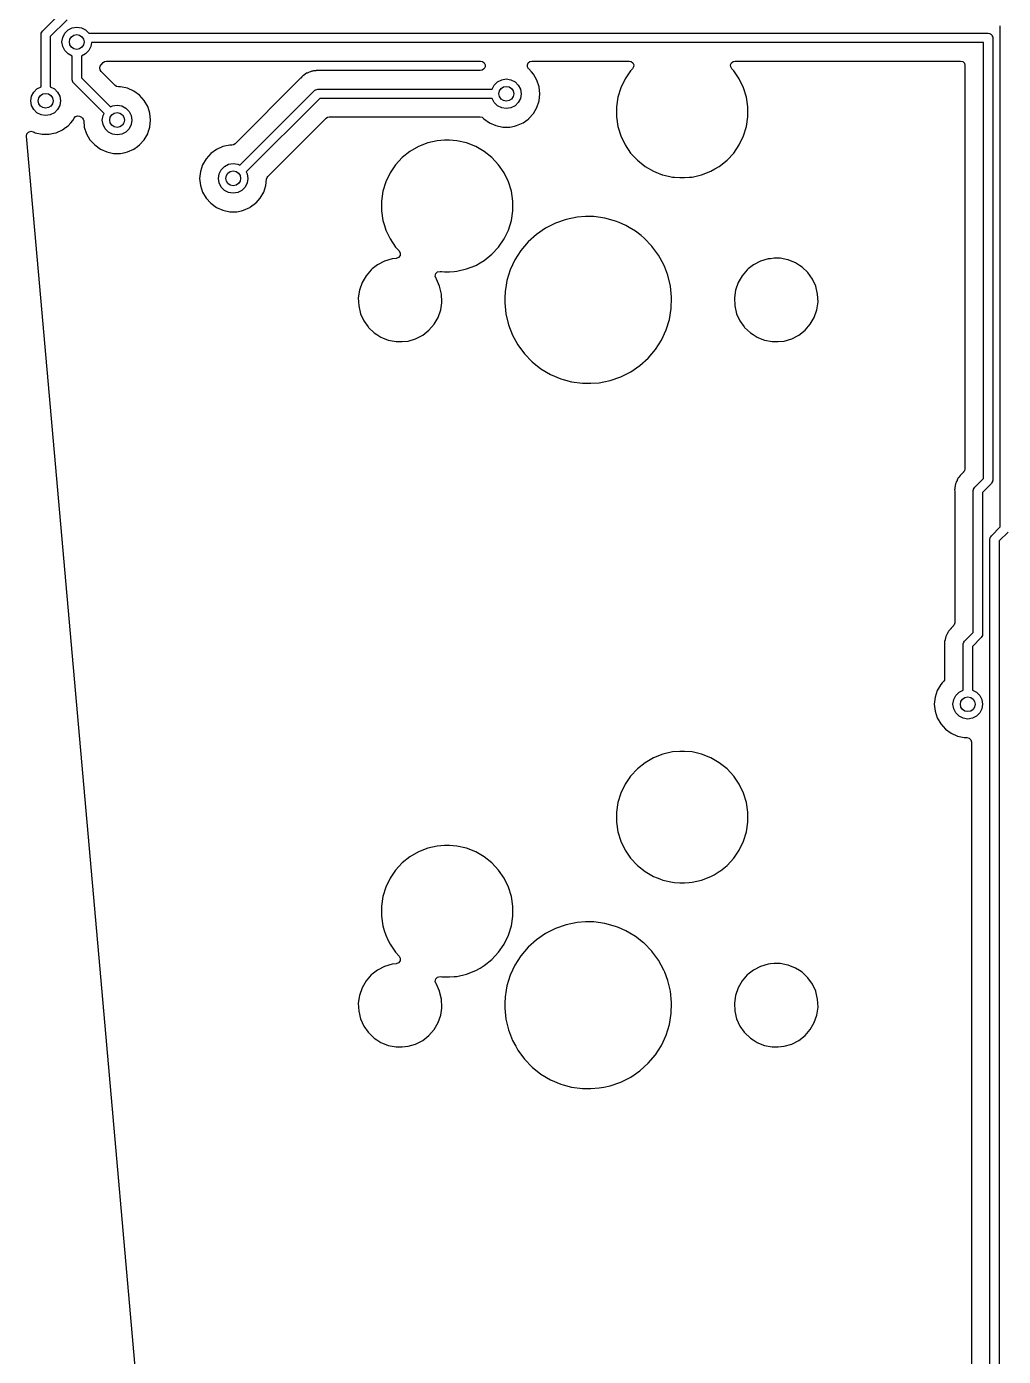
# Model space of a CAD drawing. Extents: x 51 to 201, y -153 to -28.
# Drawn here: x 51.5 to 77.89, y -104.74 to -68.82 of the extents above; entities that cross this region are included whole.
import ezdxf

# ---------------------------------------------------------------- set-up
doc = ezdxf.new("R2010")
doc.units = 0
doc.layers.add('BLACK', color=7, linetype='CONTINUOUS')

msp = doc.modelspace()

# ---------------------------------------------------------------- linework, layer by layer
at = {"layer": 'BLACK', "linetype": 'CONTINUOUS'}
for p, q in [((51.9316, -68.9416), (52.4566, -68.4166)), ((51.9168, -68.9688), (51.9316, -68.9416)), ((52.5968, -68.63), (52.145, -69.0818)), ((52.5364, -68.9949), (52.6249, -68.9064)), ((52.6249, -68.9064), (52.7364, -68.8496)), ((52.7364, -68.8496), (52.86, -68.83)), ((52.86, -68.83), (52.9836, -68.8496)), ((52.9836, -68.8496), (53.0951, -68.9064)), ((53.0951, -68.9064), (53.1836, -68.9949)), ((77.805, -82.3282), (77.805, -68.795)), ((51.895, -69.03), (51.8982, -69.0079)), ((51.895, -70.4403), (51.895, -69.03)), ((51.8979, -69.0034), (51.8992, -69.001)), ((51.8982, -69.0079), (51.8979, -69.0034)), ((51.8992, -69.001), (51.9001, -68.9948)), ((51.9001, -68.9948), (51.9168, -68.9688)), ((52.145, -69.0818), (52.145, -70.4403)), ((52.46, -69.23), (52.4796, -69.1064)), ((52.4796, -69.3536), (52.46, -69.23)), ((52.4796, -69.1064), (52.5364, -68.9949)), ((53.1836, -68.9949), (53.1837, -68.995)), ((53.1837, -68.995), (75.35, -68.995)), ((53.2576, -69.245), (53.2404, -69.3536)), ((75.35, -69.245), (53.2576, -69.245)), ((75.35, -68.995), (77.48, -68.995)), ((77.355, -69.245), (75.35, -69.245)), ((77.355, -80.88), (77.355, -69.245)), ((77.48, -68.995), (77.5152, -69.0001)), ((77.5152, -69.0001), (77.5229, -69.005)), ((77.5229, -69.005), (77.5319, -69.0063)), ((77.5319, -69.0063), (77.5521, -69.0237)), ((77.5521, -69.0237), (77.5745, -69.0381)), ((77.5745, -69.0381), (77.5783, -69.0464)), ((77.5783, -69.0464), (77.5852, -69.0524)), ((77.5852, -69.0524), (77.5927, -69.078)), ((77.5927, -69.078), (77.6037, -69.1022)), ((77.6037, -69.1022), (77.6024, -69.1112)), ((77.6024, -69.1112), (77.605, -69.12)), ((77.605, -69.12), (77.605, -69.23)), ((77.605, -69.23), (77.605, -80.88)), ((52.5364, -69.4651), (52.4796, -69.3536)), ((52.6249, -69.5536), (52.5364, -69.4651)), ((52.735, -69.6097), (52.6249, -69.5536)), ((52.735, -70.25), (52.735, -69.6097)), ((53.0951, -69.5536), (52.985, -69.6097)), ((52.985, -69.6097), (52.985, -70.1982)), ((53.1836, -69.4651), (53.0951, -69.5536)), ((53.2404, -69.3536), (53.1836, -69.4651)), ((53.4855, -69.9287), (53.4937, -69.8842)), ((53.4855, -69.9395), (53.4855, -69.9287)), ((53.4949, -69.987), (53.4855, -69.9395)), ((53.4937, -69.8842), (53.5174, -69.8457)), ((53.5218, -70.0272), (53.4949, -69.987)), ((53.5174, -69.8457), (53.5706, -69.7865)), ((53.8978, -70.4032), (53.5218, -70.0272)), ((53.5706, -69.7865), (53.6124, -69.7562)), ((53.6124, -69.7562), (53.6628, -69.7455)), ((53.6628, -69.7455), (63.7699, -69.7455)), ((59.1626, -70.0392), (59.1206, -70.0514)), ((59.1736, -70.0354), (59.1626, -70.0392)), ((59.2142, -70.0193), (59.1736, -70.0354)), ((59.2341, -70.0168), (59.2142, -70.0193)), ((59.2531, -70.0129), (59.2341, -70.0168)), ((59.2724, -70.0073), (59.2531, -70.0129)), ((59.316, -70.0059), (59.2724, -70.0073)), ((59.3277, -70.005), (59.316, -70.0059)), ((59.3316, -70.0045), (59.3277, -70.005)), ((59.3593, -70.0045), (59.3316, -70.0045)), ((59.3631, -70.0044), (59.3593, -70.0045)), ((59.4332, -70.0022), (59.3631, -70.0044)), ((59.4537, -70.0045), (59.4332, -70.0022)), ((63.76, -70.0045), (59.4537, -70.0045)), ((63.8104, -69.9938), (63.76, -70.0045)), ((63.7699, -69.7455), (63.825, -69.7584)), ((63.8522, -69.9635), (63.8104, -69.9938)), ((63.825, -69.7584), (63.8687, -69.7945)), ((63.8579, -69.9571), (63.8522, -69.9635)), ((63.8621, -69.9525), (63.8579, -69.9571)), ((63.8579, -69.9571), (63.8579, -69.9571)), ((63.8893, -69.9028), (63.8621, -69.9525)), ((63.8687, -69.7945), (63.8917, -69.8463)), ((63.8917, -69.8463), (63.8893, -69.9028)), ((65.0358, -69.8463), (65.0588, -69.7945)), ((65.0382, -69.9028), (65.0358, -69.8463)), ((65.0654, -69.9525), (65.0382, -69.9028)), ((65.0588, -69.7945), (65.1025, -69.7584)), ((65.0696, -69.9571), (65.0654, -69.9525)), ((65.1421, -70.0376), (65.0696, -69.9571)), ((65.0696, -69.9571), (65.0696, -69.9571)), ((65.1025, -69.7584), (65.1576, -69.7455)), ((65.1963, -70.0978), (65.1421, -70.0376)), ((65.1576, -69.7455), (67.7841, -69.7455)), ((67.823, -70.0099), (67.6731, -70.2298)), ((67.7841, -69.7455), (67.8395, -69.7586)), ((67.875, -69.9538), (67.823, -70.0099)), ((67.8395, -69.7586), (67.8833, -69.7951)), ((67.9031, -69.9043), (67.875, -69.9538)), ((67.8833, -69.7951), (67.9061, -69.8474)), ((67.9061, -69.8474), (67.9031, -69.9043)), ((70.5239, -69.8474), (70.5467, -69.7951)), ((70.5269, -69.9043), (70.5239, -69.8474)), ((70.555, -69.9538), (70.5269, -69.9043)), ((70.5467, -69.7951), (70.5905, -69.7586)), ((70.607, -70.0099), (70.555, -69.9538)), ((70.5905, -69.7586), (70.6459, -69.7455)), ((70.7569, -70.2298), (70.607, -70.0099)), ((70.6459, -69.7455), (75.271, -69.7455)), ((75.271, -69.7455), (75.3893, -69.7455)), ((75.3893, -69.7455), (76.7305, -69.7455)), ((76.7305, -69.7455), (76.7925, -69.7621)), ((76.7925, -69.7621), (76.8379, -69.8075)), ((76.8379, -69.8075), (76.8545, -69.8695)), ((76.8545, -69.8695), (76.8545, -80.7584)), ((52.7437, -70.2797), (52.735, -70.25)), ((52.7503, -70.3099), (52.7437, -70.2797)), ((52.7541, -70.315), (52.7503, -70.3099)), ((52.7548, -70.3176), (52.7541, -70.315)), ((52.7582, -70.3205), (52.7548, -70.3176)), ((52.7716, -70.3384), (52.7582, -70.3205)), ((53.5966, -71.1634), (52.7716, -70.3384)), ((52.985, -70.1982), (53.7734, -70.9866)), ((53.938, -70.4301), (53.8978, -70.4032)), ((58.9037, -70.2127), (57.1377, -71.9787)), ((58.9116, -70.2041), (58.9037, -70.2127)), ((58.9394, -70.1704), (58.9116, -70.2041)), ((58.9556, -70.1586), (58.9394, -70.1704)), ((58.9704, -70.146), (58.9556, -70.1586)), ((58.9846, -70.1318), (58.9704, -70.146)), ((59.0222, -70.1096), (58.9846, -70.1318)), ((59.0319, -70.1032), (59.0222, -70.1096)), ((59.0673, -70.0775), (59.0319, -70.1032)), ((59.0859, -70.0701), (59.0673, -70.0775)), ((59.1034, -70.0616), (59.0859, -70.0701)), ((59.1206, -70.0514), (59.1034, -70.0616)), ((64.084, -70.505), (64.1401, -70.3949)), ((64.1401, -70.3949), (64.2286, -70.3064)), ((64.2286, -70.3064), (64.3401, -70.2496)), ((64.3401, -70.2496), (64.4638, -70.23)), ((64.4638, -70.23), (64.5874, -70.2496)), ((64.5874, -70.2496), (64.6989, -70.3064)), ((64.6989, -70.3064), (64.7874, -70.3949)), ((64.7874, -70.3949), (64.8442, -70.5064)), ((65.2909, -70.2617), (65.1963, -70.0978)), ((65.3494, -70.4417), (65.2909, -70.2617)), ((65.2909, -70.2617), (65.2909, -70.2617)), ((67.6731, -70.2298), (67.5576, -70.4695)), ((70.8724, -70.4695), (70.7569, -70.2298)), ((51.62, -70.82), (51.6396, -70.6964)), ((51.6396, -70.6964), (51.6964, -70.5849)), ((51.6964, -70.5849), (51.7849, -70.4964)), ((51.7849, -70.4964), (51.895, -70.4403)), ((52.145, -70.4403), (52.2551, -70.4964)), ((52.2551, -70.4964), (52.3436, -70.5849)), ((52.3436, -70.5849), (52.4004, -70.6964)), ((52.4004, -70.6964), (52.42, -70.82)), ((53.9855, -70.4395), (53.938, -70.4301)), ((54.0446, -70.4395), (53.9855, -70.4395)), ((54.2298, -70.4789), (54.0446, -70.4395)), ((54.0446, -70.4395), (54.0446, -70.4395)), ((54.4027, -70.5558), (54.2298, -70.4789)), ((54.5559, -70.6671), (54.4027, -70.5558)), ((54.6825, -70.8078), (54.5559, -70.6671)), ((57.2621, -72.5621), (59.2826, -70.5416)), ((59.4228, -70.755), (57.4389, -72.7389)), ((59.2826, -70.5416), (59.3005, -70.5282)), ((59.3005, -70.5282), (59.3034, -70.5248)), ((59.3034, -70.5248), (59.306, -70.5241)), ((59.306, -70.5241), (59.3111, -70.5203)), ((59.3111, -70.5203), (59.3413, -70.5137)), ((59.3413, -70.5137), (59.371, -70.505)), ((59.371, -70.505), (64.084, -70.505)), ((64.084, -70.755), (59.4228, -70.755)), ((64.1401, -70.8651), (64.084, -70.755)), ((64.8442, -70.7536), (64.7874, -70.8651)), ((64.8442, -70.5064), (64.8638, -70.63)), ((64.8638, -70.63), (64.8442, -70.7536)), ((65.3692, -70.63), (65.3494, -70.4417)), ((65.3494, -70.8183), (65.3692, -70.63)), ((67.4792, -70.7238), (67.4395, -70.9869)), ((67.5576, -70.4695), (67.4792, -70.7238)), ((70.9508, -70.7238), (70.8724, -70.4695)), ((70.9905, -70.9869), (70.9508, -70.7238)), ((51.6396, -70.9436), (51.62, -70.82)), ((51.6964, -71.0551), (51.6396, -70.9436)), ((51.7849, -71.1436), (51.6964, -71.0551)), ((52.3436, -71.0551), (52.2551, -71.1436)), ((52.4004, -70.9436), (52.3436, -71.0551)), ((52.42, -70.82), (52.4004, -70.9436)), ((53.7734, -70.9866), (53.8264, -70.9596)), ((53.8264, -70.9596), (53.95, -70.94)), ((53.95, -70.94), (54.0736, -70.9596)), ((54.0736, -70.9596), (54.1851, -71.0164)), ((54.1851, -71.0164), (54.2736, -71.1049)), ((54.2736, -71.1049), (54.3304, -71.2164)), ((54.7772, -70.9717), (54.6825, -70.8078)), ((54.7858, -70.9983), (54.7772, -70.9717)), ((54.8357, -71.1517), (54.7858, -70.9983)), ((64.2286, -70.9536), (64.1401, -70.8651)), ((64.3401, -71.0104), (64.2286, -70.9536)), ((64.4638, -71.03), (64.3401, -71.0104)), ((64.5874, -71.0104), (64.4638, -71.03)), ((64.6989, -70.9536), (64.5874, -71.0104)), ((64.7874, -70.8651), (64.6989, -70.9536)), ((65.1963, -71.1622), (65.2909, -70.9983)), ((65.2909, -70.9983), (65.3494, -70.8183)), ((67.4395, -70.9869), (67.4395, -71.2531)), ((70.9905, -71.2531), (70.9905, -70.9869)), ((51.8964, -71.2004), (51.7849, -71.1436)), ((52.02, -71.22), (51.8964, -71.2004)), ((52.1436, -71.2004), (52.02, -71.22)), ((52.2551, -71.1436), (52.1436, -71.2004)), ((52.6259, -71.4929), (52.6968, -71.4142)), ((52.6968, -71.4142), (52.7525, -71.3522)), ((52.7525, -71.3522), (52.7907, -71.2861)), ((52.7907, -71.2861), (52.8292, -71.245)), ((52.8292, -71.245), (52.8819, -71.2251)), ((52.8819, -71.2251), (52.938, -71.2306)), ((52.938, -71.2306), (52.9858, -71.2604)), ((52.9858, -71.2604), (53.011, -71.2856)), ((53.011, -71.2856), (53.0353, -71.3199)), ((53.0353, -71.3199), (53.0467, -71.3603)), ((53.0467, -71.3603), (53.0643, -71.5283)), ((53.55, -71.34), (53.5696, -71.2164)), ((53.5696, -71.4636), (53.55, -71.34)), ((53.5696, -71.2164), (53.5966, -71.1634)), ((53.6264, -71.5751), (53.5696, -71.4636)), ((54.3304, -71.4636), (54.2736, -71.5751)), ((54.3304, -71.2164), (54.35, -71.34)), ((54.35, -71.34), (54.3304, -71.4636)), ((54.8555, -71.34), (54.8357, -71.1517)), ((54.8357, -71.5283), (54.8555, -71.34)), ((58.0245, -72.8611), (59.5938, -71.2918)), ((59.5938, -71.2918), (59.634, -71.2649)), ((59.634, -71.2649), (59.6815, -71.2555)), ((59.6815, -71.2555), (63.76, -71.2555)), ((63.76, -71.2555), (63.8104, -71.2662)), ((63.8104, -71.2662), (63.8522, -71.2965)), ((63.8522, -71.2965), (63.8579, -71.3029)), ((63.8579, -71.3029), (64.011, -71.4142)), ((64.011, -71.4142), (64.011, -71.4142)), ((64.011, -71.4142), (64.011, -71.4142)), ((64.011, -71.4142), (64.184, -71.4911)), ((64.7436, -71.4911), (64.9165, -71.4142)), ((64.9165, -71.4142), (65.0445, -71.3211)), ((65.0445, -71.3211), (65.0696, -71.3029)), ((65.0696, -71.3029), (65.0754, -71.2965)), ((65.0754, -71.2965), (65.1963, -71.1622)), ((67.4395, -71.2531), (67.4792, -71.5162)), ((70.9508, -71.5162), (70.9905, -71.2531)), ((51.5048, -71.7779), (51.5157, -71.7152)), ((51.8898, -76.1462), (51.5048, -71.7779)), ((51.5157, -71.7152), (51.5563, -71.6661)), ((51.5563, -71.6661), (51.6159, -71.6437)), ((51.6159, -71.6437), (51.6787, -71.6538)), ((51.6787, -71.6538), (51.7065, -71.6661)), ((51.7065, -71.6661), (51.7402, -71.6811)), ((51.7402, -71.6811), (51.9254, -71.7205)), ((51.9254, -71.7205), (51.9254, -71.7205)), ((51.9254, -71.7205), (52.1146, -71.7205)), ((52.1146, -71.7205), (52.2381, -71.6943)), ((52.1146, -71.7205), (52.1146, -71.7205)), ((52.2381, -71.6943), (52.2998, -71.6811)), ((52.2998, -71.6811), (52.4727, -71.6042)), ((52.4727, -71.6042), (52.5569, -71.543)), ((52.5569, -71.543), (52.6259, -71.4929)), ((53.0643, -71.5283), (53.1228, -71.7083)), ((53.1228, -71.7083), (53.2175, -71.8722)), ((53.7149, -71.6636), (53.6264, -71.5751)), ((53.8264, -71.7204), (53.7149, -71.6636)), ((53.95, -71.74), (53.8264, -71.7204)), ((54.0736, -71.7204), (53.95, -71.74)), ((54.1851, -71.6636), (54.0736, -71.7204)), ((54.2736, -71.5751), (54.1851, -71.6636)), ((54.6825, -71.8722), (54.7772, -71.7083)), ((54.7772, -71.7083), (54.7909, -71.6661)), ((54.7909, -71.6661), (54.8357, -71.5283)), ((64.184, -71.4911), (64.3691, -71.5305)), ((64.3691, -71.5305), (64.3691, -71.5305)), ((64.3691, -71.5305), (64.5584, -71.5305)), ((64.5584, -71.5305), (64.6818, -71.5043)), ((64.5584, -71.5305), (64.5584, -71.5305)), ((64.6818, -71.5043), (64.7436, -71.4911)), ((67.4792, -71.5162), (67.4877, -71.5438)), ((67.4877, -71.5438), (67.5576, -71.7705)), ((67.5576, -71.7705), (67.6708, -72.0056)), ((70.7569, -72.0102), (70.8724, -71.7705)), ((70.8724, -71.7705), (70.9508, -71.5162)), ((53.2175, -71.8722), (53.3441, -72.0129)), ((53.3441, -72.0129), (53.4973, -72.1242)), ((53.4973, -72.1242), (53.6702, -72.2011)), ((53.6702, -72.2011), (53.8554, -72.2405)), ((54.1681, -72.2143), (54.2298, -72.2011)), ((54.2298, -72.2011), (54.4027, -72.1242)), ((54.4027, -72.1242), (54.4988, -72.0544)), ((54.4988, -72.0544), (54.5559, -72.0129)), ((54.5559, -72.0129), (54.6825, -71.8722)), ((56.6328, -72.1313), (56.4796, -72.2426)), ((56.8057, -72.0544), (56.6328, -72.1313)), ((56.9909, -72.015), (56.8057, -72.0544)), ((57.05, -72.015), (56.9909, -72.015)), ((57.0975, -72.0056), (57.05, -72.015)), ((57.1377, -71.9787), (57.0975, -72.0056)), ((61.862, -72.1889), (61.654, -72.3548)), ((62.0925, -72.0558), (61.862, -72.1889)), ((62.3402, -71.9586), (62.0925, -72.0558)), ((62.5996, -71.8994), (62.3402, -71.9586)), ((62.7986, -71.8845), (62.5996, -71.8994)), ((62.9314, -71.8845), (62.7986, -71.8845)), ((62.7986, -71.8845), (62.7986, -71.8845)), ((63.1304, -71.8994), (62.9314, -71.8845)), ((62.9314, -71.8845), (62.9314, -71.8845)), ((63.3898, -71.9586), (63.1304, -71.8994)), ((63.6375, -72.0558), (63.3898, -71.9586)), ((63.868, -72.1889), (63.6375, -72.0558)), ((64.076, -72.3548), (63.868, -72.1889)), ((67.6708, -72.0056), (67.6731, -72.0102)), ((67.6731, -72.0102), (67.823, -72.2301)), ((70.607, -72.2301), (70.7569, -72.0102)), ((53.8554, -72.2405), (53.8554, -72.2405)), ((53.8554, -72.2405), (54.0446, -72.2405)), ((54.0446, -72.2405), (54.1681, -72.2143)), ((54.0446, -72.2405), (54.0446, -72.2405)), ((56.2583, -72.5472), (56.1998, -72.7272)), ((56.353, -72.3833), (56.2583, -72.5472)), ((56.4796, -72.2426), (56.353, -72.3833)), ((56.8504, -72.5919), (56.9619, -72.5351)), ((56.9619, -72.5351), (57.0855, -72.5155)), ((57.0855, -72.5155), (57.2091, -72.5351)), ((57.2091, -72.5351), (57.2621, -72.5621)), ((61.473, -72.5499), (61.3231, -72.7698)), ((61.654, -72.3548), (61.473, -72.5499)), ((64.257, -72.5499), (64.076, -72.3548)), ((64.076, -72.3548), (64.076, -72.3548)), ((64.4069, -72.7698), (64.257, -72.5499)), ((67.823, -72.2301), (68.004, -72.4252)), ((68.004, -72.4252), (68.212, -72.5911)), ((70.218, -72.5911), (70.426, -72.4252)), ((70.426, -72.4252), (70.607, -72.2301)), ((56.1998, -72.7272), (56.18, -72.9155)), ((56.18, -72.9155), (56.1998, -73.1038)), ((56.6855, -72.9155), (56.7051, -72.7919)), ((56.7051, -73.0391), (56.6855, -72.9155)), ((56.7051, -72.7919), (56.7619, -72.6804)), ((56.7619, -72.6804), (56.8504, -72.5919)), ((57.4389, -72.7389), (57.4659, -72.7919)), ((57.4659, -72.7919), (57.4855, -72.9155)), ((57.4855, -72.9155), (57.4659, -73.0391)), ((57.9888, -72.9358), (58.0002, -72.8954)), ((58.0002, -72.8954), (58.0245, -72.8611)), ((61.3231, -72.7698), (61.2076, -73.0095)), ((64.5224, -73.0095), (64.4069, -72.7698)), ((68.212, -72.5911), (68.4425, -72.7242)), ((68.4425, -72.7242), (68.4425, -72.7242)), ((68.4425, -72.7242), (68.5054, -72.7489)), ((68.5054, -72.7489), (68.6761, -72.8158)), ((68.6761, -72.8158), (68.6902, -72.8214)), ((68.6902, -72.8214), (68.9496, -72.8806)), ((68.9496, -72.8806), (69.0065, -72.8849)), ((69.0065, -72.8849), (69.1486, -72.8955)), ((69.1486, -72.8955), (69.1486, -72.8955)), ((69.1486, -72.8955), (69.2814, -72.8955)), ((69.2814, -72.8955), (69.4058, -72.8862)), ((69.2814, -72.8955), (69.2814, -72.8955)), ((69.4058, -72.8862), (69.4804, -72.8806)), ((69.4804, -72.8806), (69.7398, -72.8214)), ((69.7398, -72.8214), (69.9875, -72.7242)), ((69.9875, -72.7242), (70.0995, -72.6595)), ((70.0995, -72.6595), (70.218, -72.5911)), ((70.218, -72.5911), (70.218, -72.5911)), ((56.1998, -73.1038), (56.2583, -73.2838)), ((56.7619, -73.1506), (56.7051, -73.0391)), ((56.8504, -73.2391), (56.7619, -73.1506)), ((56.9619, -73.2959), (56.8504, -73.2391)), ((57.3206, -73.2391), (57.2091, -73.2959)), ((57.4091, -73.1506), (57.3206, -73.2391)), ((57.4659, -73.0391), (57.4091, -73.1506)), ((57.9127, -73.2838), (57.9712, -73.1038)), ((57.9712, -73.1038), (57.9888, -72.9358)), ((61.1292, -73.2638), (61.0895, -73.5269)), ((61.2076, -73.0095), (61.1292, -73.2638)), ((64.6008, -73.2638), (64.5224, -73.0095)), ((64.6405, -73.5269), (64.6008, -73.2638)), ((56.2583, -73.2838), (56.353, -73.4477)), ((56.353, -73.4477), (56.4796, -73.5884)), ((56.4796, -73.5884), (56.6328, -73.6997)), ((57.0855, -73.3155), (56.9619, -73.2959)), ((57.2091, -73.2959), (57.0855, -73.3155)), ((57.5548, -73.6876), (57.6914, -73.5884)), ((57.6914, -73.5884), (57.7021, -73.5765)), ((57.7021, -73.5765), (57.818, -73.4477)), ((57.818, -73.4477), (57.9127, -73.2838)), ((61.0895, -73.5269), (61.0895, -73.7931)), ((64.6405, -73.7931), (64.6405, -73.5269)), ((56.6328, -73.6997), (56.8057, -73.7766)), ((56.8057, -73.7766), (56.9909, -73.816)), ((56.9909, -73.816), (56.9909, -73.816)), ((56.9909, -73.816), (57.1801, -73.816)), ((57.1801, -73.816), (57.3107, -73.7883)), ((57.1801, -73.816), (57.1801, -73.816)), ((57.3107, -73.7883), (57.3653, -73.7766)), ((57.3653, -73.7766), (57.5382, -73.6997)), ((57.5382, -73.6997), (57.5548, -73.6876)), ((61.0895, -73.7931), (61.1292, -74.0562)), ((64.6008, -74.0562), (64.6405, -73.7931)), ((66.3744, -73.9646), (66.0791, -74.0246)), ((66.5998, -73.9495), (66.3744, -73.9646)), ((66.8257, -73.9495), (66.5998, -73.9495)), ((66.5998, -73.9495), (66.5998, -73.9495)), ((67.1243, -73.9897), (66.8257, -73.9495)), ((67.4149, -74.0693), (67.1243, -73.9897)), ((67.1243, -73.9897), (67.1243, -73.9897)), ((67.1243, -73.9897), (67.1243, -73.9897)), ((61.1292, -74.0562), (61.1695, -74.1869)), ((61.1695, -74.1869), (61.2076, -74.3105)), ((61.2076, -74.3105), (61.2798, -74.4605)), ((64.4069, -74.5502), (64.5224, -74.3105)), ((64.5224, -74.3105), (64.6008, -74.0562)), ((65.5255, -74.2593), (65.2771, -74.4299)), ((65.7945, -74.1234), (65.5255, -74.2593)), ((66.0791, -74.0246), (65.7945, -74.1234)), ((67.5107, -74.1099), (67.4149, -74.0693)), ((67.6923, -74.1869), (67.5107, -74.1099)), ((67.7855, -74.2421), (67.6923, -74.1869)), ((67.9515, -74.3404), (67.7855, -74.2421)), ((68.1044, -74.4611), (67.9515, -74.3404)), ((61.2798, -74.4605), (61.3231, -74.5502)), ((61.3231, -74.5502), (61.473, -74.7701)), ((64.257, -74.7701), (64.4069, -74.5502)), ((65.0537, -74.632), (64.8591, -74.8621)), ((65.2771, -74.4299), (65.0537, -74.632)), ((68.188, -74.5272), (68.1044, -74.4611)), ((68.3974, -74.7438), (68.188, -74.5272)), ((61.473, -74.7701), (61.5673, -74.8718)), ((61.5516, -75.0548), (61.4882, -75.0796)), ((61.5923, -75.0003), (61.5516, -75.0548)), ((61.5673, -74.8718), (61.5981, -74.9325)), ((61.5981, -74.9325), (61.5923, -75.0003)), ((63.868, -75.1311), (64.076, -74.9652)), ((64.076, -74.9652), (64.257, -74.7701)), ((64.8591, -74.8621), (64.697, -75.116)), ((68.4169, -74.7701), (68.3974, -74.7438)), ((68.5762, -74.9863), (68.4169, -74.7701)), ((68.721, -75.2506), (68.5762, -74.9863)), ((71.7014, -75.0745), (71.6012, -75.0841)), ((71.8625, -75.0745), (71.7014, -75.0745)), ((72.0735, -75.1152), (71.8625, -75.0745)), ((60.8148, -75.3817), (60.674, -75.5442)), ((60.8407, -75.3614), (60.8148, -75.3817)), ((60.9837, -75.2489), (60.8407, -75.3614)), ((61.1748, -75.1504), (60.9837, -75.2489)), ((60.9837, -75.2489), (60.9837, -75.2489)), ((60.9837, -75.2489), (60.9837, -75.2489)), ((61.381, -75.0898), (61.1748, -75.1504)), ((61.4882, -75.0796), (61.381, -75.0898)), ((62.6075, -75.4406), (62.6753, -75.4263)), ((62.6753, -75.4263), (62.7235, -75.4299)), ((62.7235, -75.4299), (62.7986, -75.4355)), ((62.9314, -75.4355), (63.0558, -75.4262)), ((63.0558, -75.4262), (63.1304, -75.4206)), ((63.1304, -75.4206), (63.3898, -75.3614)), ((63.3898, -75.3614), (63.6375, -75.2642)), ((63.6375, -75.2642), (63.7572, -75.1951)), ((63.7572, -75.1951), (63.868, -75.1311)), ((63.868, -75.1311), (63.868, -75.1311)), ((64.5702, -75.3893), (64.4809, -75.6771)), ((64.697, -75.116), (64.5702, -75.3893)), ((68.7444, -75.3113), (68.721, -75.2506)), ((68.8293, -75.5317), (68.7444, -75.3113)), ((70.9748, -75.3817), (70.834, -75.5442)), ((71.0007, -75.3614), (70.9748, -75.3817)), ((71.1437, -75.2489), (71.0007, -75.3614)), ((71.3348, -75.1504), (71.1437, -75.2489)), ((71.1437, -75.2489), (71.1437, -75.2489)), ((71.1437, -75.2489), (71.1437, -75.2489)), ((71.541, -75.0898), (71.3348, -75.1504)), ((71.6012, -75.0841), (71.541, -75.0898)), ((72.0757, -75.116), (72.0735, -75.1152)), ((72.0735, -75.1152), (72.0735, -75.1152)), ((72.0735, -75.1152), (72.0735, -75.1152)), ((72.2731, -75.1951), (72.0757, -75.116)), ((72.3806, -75.2642), (72.2731, -75.1951)), ((72.4539, -75.3113), (72.3806, -75.2642)), ((72.6095, -75.4596), (72.4539, -75.3113)), ((60.5666, -75.7303), (60.4962, -75.9334)), ((60.674, -75.5442), (60.5666, -75.7303)), ((62.5422, -75.5564), (62.558, -75.489)), ((62.565, -75.6218), (62.5422, -75.5564)), ((62.558, -75.489), (62.6075, -75.4406)), ((62.5741, -75.6347), (62.565, -75.6218)), ((62.661, -75.8248), (62.5741, -75.6347)), ((62.7986, -75.4355), (62.7986, -75.4355)), ((62.7986, -75.4355), (62.9314, -75.4355)), ((62.9314, -75.4355), (62.9314, -75.4355)), ((64.4809, -75.6771), (64.4608, -75.7961)), ((68.8991, -75.8248), (68.8293, -75.5317)), ((70.7266, -75.7303), (70.6562, -75.9334)), ((70.834, -75.5442), (70.7266, -75.7303)), ((72.7341, -75.6347), (72.6095, -75.4596)), ((72.6095, -75.4596), (72.6095, -75.4596)), ((72.821, -75.8248), (72.7341, -75.6347)), ((53.1377, -90.3031), (51.8898, -76.1462)), ((60.4962, -75.9334), (60.4657, -76.1462)), ((60.4657, -76.1462), (60.4759, -76.3609)), ((62.6634, -75.8302), (62.661, -75.8248)), ((62.7141, -76.0391), (62.6634, -75.8302)), ((62.7243, -76.2538), (62.7141, -76.0391)), ((64.425, -76.1462), (64.4207, -76.2754)), ((64.4308, -75.9742), (64.425, -76.1462)), ((64.4608, -75.7961), (64.4308, -75.9742)), ((68.9293, -76.1246), (68.8991, -75.8248)), ((68.9192, -76.4258), (68.9286, -76.1462)), ((68.9286, -76.1462), (68.9293, -76.1246)), ((70.6562, -75.9334), (70.6257, -76.1462)), ((70.6257, -76.1462), (70.6359, -76.3609)), ((72.8234, -75.8302), (72.821, -75.8248)), ((72.8741, -76.0391), (72.8234, -75.8302)), ((72.8843, -76.2538), (72.8741, -76.0391)), ((60.4759, -76.3609), (60.5266, -76.5698)), ((62.6234, -76.6697), (62.6937, -76.4666)), ((62.6937, -76.4666), (62.7212, -76.2754)), ((62.7212, -76.2754), (62.7243, -76.2538)), ((64.4207, -76.2754), (64.4509, -76.5752)), ((68.8691, -76.7229), (68.9192, -76.4258)), ((70.6359, -76.3609), (70.6866, -76.5698)), ((72.7834, -76.6697), (72.8537, -76.4666)), ((72.8537, -76.4666), (72.8843, -76.2538)), ((60.5266, -76.5698), (60.6159, -76.7653)), ((60.6159, -76.7653), (60.7286, -76.9236)), ((62.3752, -77.0183), (62.516, -76.8558)), ((62.516, -76.8558), (62.6234, -76.6697)), ((64.4509, -76.5752), (64.5207, -76.8683)), ((64.5207, -76.8683), (64.629, -77.1494)), ((68.7798, -77.0107), (68.8691, -76.7229)), ((70.6866, -76.5698), (70.7759, -76.7653)), ((70.7759, -76.7653), (70.8886, -76.9236)), ((72.5352, -77.0183), (72.676, -76.8558)), ((72.676, -76.8558), (72.7834, -76.6697)), ((60.7286, -76.9236), (60.7405, -76.9404)), ((60.7405, -76.9404), (60.8961, -77.0887)), ((60.8961, -77.0887), (60.9701, -77.1363)), ((60.9701, -77.1363), (61.0769, -77.2049)), ((61.0769, -77.2049), (61.117, -77.221)), ((61.117, -77.221), (61.2765, -77.2848)), ((62.0152, -77.2496), (62.2063, -77.1511)), ((62.2063, -77.1511), (62.3752, -77.0183)), ((64.629, -77.1494), (64.7171, -77.3102)), ((68.653, -77.284), (68.7798, -77.0107)), ((70.8886, -76.9236), (70.9005, -76.9404)), ((70.9005, -76.9404), (71.0561, -77.0887)), ((71.0561, -77.0887), (71.1301, -77.1363)), ((71.1301, -77.1363), (71.2369, -77.2049)), ((71.2369, -77.2049), (71.277, -77.221)), ((71.277, -77.221), (71.4365, -77.2848)), ((72.1752, -77.2496), (72.3663, -77.1511)), ((72.3663, -77.1511), (72.5352, -77.0183)), ((61.2765, -77.2848), (61.4875, -77.3255)), ((61.4875, -77.3255), (61.6486, -77.3255)), ((61.6486, -77.3255), (61.809, -77.3102)), ((61.6486, -77.3255), (61.6486, -77.3255)), ((61.809, -77.3102), (62.0152, -77.2496)), ((64.7171, -77.3102), (64.7738, -77.4137)), ((64.7738, -77.4137), (64.9526, -77.6562)), ((68.2963, -77.768), (68.4909, -77.5379)), ((68.4909, -77.5379), (68.653, -77.284)), ((71.4365, -77.2848), (71.6475, -77.3255)), ((71.6475, -77.3255), (71.8086, -77.3255)), ((71.8086, -77.3255), (71.969, -77.3102)), ((71.8086, -77.3255), (71.8086, -77.3255)), ((71.969, -77.3102), (72.1752, -77.2496)), ((64.9526, -77.6562), (65.162, -77.8728)), ((65.162, -77.8728), (65.3985, -78.0596)), ((68.0729, -77.9701), (68.2963, -77.768)), ((65.3985, -78.0596), (65.6577, -78.2131)), ((65.6577, -78.2131), (65.9351, -78.3307)), ((67.2709, -78.3754), (67.5555, -78.2766)), ((67.5555, -78.2766), (67.8245, -78.1407)), ((67.8245, -78.1407), (68.0729, -77.9701)), ((65.9351, -78.3307), (65.9351, -78.3307)), ((65.9351, -78.3307), (65.9351, -78.3307)), ((65.9351, -78.3307), (65.9992, -78.3483)), ((65.9992, -78.3483), (66.2257, -78.4103)), ((66.2257, -78.4103), (66.5243, -78.4505)), ((66.5243, -78.4505), (66.7502, -78.4505)), ((66.7502, -78.4505), (66.9756, -78.4354)), ((66.7502, -78.4505), (66.7502, -78.4505)), ((66.9756, -78.4354), (67.099, -78.4103)), ((67.099, -78.4103), (67.2709, -78.3754)), ((76.8392, -80.8182), (76.8125, -80.8466)), ((76.8545, -80.7584), (76.8392, -80.8182)), ((76.5996, -81.1691), (76.5927, -81.2122)), ((76.6075, -81.1507), (76.5996, -81.1691)), ((76.6138, -81.1323), (76.6075, -81.1507)), ((76.6188, -81.1129), (76.6138, -81.1323)), ((76.6398, -81.0746), (76.6188, -81.1129)), ((76.645, -81.0642), (76.6398, -81.0746)), ((76.6623, -81.0241), (76.645, -81.0642)), ((76.6746, -81.0082), (76.6623, -81.0241)), ((76.6853, -80.992), (76.6746, -81.0082)), ((76.6949, -80.9744), (76.6853, -80.992)), ((76.7248, -80.9426), (76.6949, -80.9744)), ((76.7324, -80.9337), (76.7248, -80.9426)), ((76.7349, -80.9305), (76.7324, -80.9337)), ((76.7544, -80.911), (76.7349, -80.9305)), ((76.7571, -80.9082), (76.7544, -80.911)), ((76.8138, -80.8478), (76.7571, -80.9082)), ((76.8125, -80.8466), (76.8138, -80.8478)), ((77.1166, -81.2566), (77.355, -81.0182)), ((77.5684, -81.1584), (77.33, -81.3968)), ((77.355, -81.0182), (77.355, -80.88)), ((77.5832, -81.1312), (77.5684, -81.1584)), ((77.5999, -81.1052), (77.5832, -81.1312)), ((77.6008, -81.099), (77.5999, -81.1052)), ((77.6021, -81.0966), (77.6008, -81.099)), ((77.605, -81.07), (77.6018, -81.0921)), ((77.6018, -81.0921), (77.6021, -81.0966)), ((77.605, -80.88), (77.605, -81.07)), ((76.578, -81.3054), (76.5748, -81.3252)), ((76.5748, -81.3252), (76.5789, -81.3687)), ((76.5795, -81.286), (76.578, -81.3054)), ((76.5789, -81.3687), (76.5795, -81.3803)), ((76.5904, -81.2237), (76.5795, -81.266)), ((76.5795, -81.266), (76.5795, -81.286)), ((76.5795, -81.3803), (76.5795, -84.9183)), ((76.5927, -81.2122), (76.5904, -81.2237)), ((77.08, -81.345), (77.0832, -81.3229)), ((77.08, -85.1782), (77.08, -81.345)), ((77.0829, -81.3184), (77.0842, -81.316)), ((77.0832, -81.3229), (77.0829, -81.3184)), ((77.0842, -81.316), (77.0851, -81.3098)), ((77.0851, -81.3098), (77.1018, -81.2838)), ((77.1018, -81.2838), (77.1166, -81.2566)), ((77.33, -81.3968), (77.33, -85.23)), ((77.5351, -82.6198), (77.5518, -82.5938)), ((77.5518, -82.5938), (77.5666, -82.5666)), ((77.5666, -82.5666), (77.805, -82.3282)), ((78.0184, -82.4684), (77.78, -82.7068)), ((77.53, -82.655), (77.5332, -82.6329)), ((77.53, -121.228), (77.53, -82.655)), ((77.5329, -82.6284), (77.5342, -82.626)), ((77.5332, -82.6329), (77.5329, -82.6284)), ((77.5342, -82.626), (77.5351, -82.6198)), ((77.78, -82.7068), (77.78, -121.204)), ((76.4503, -85.1021), (76.4204, -85.1339)), ((76.4579, -85.0932), (76.4503, -85.1021)), ((76.4604, -85.09), (76.4579, -85.0932)), ((76.4799, -85.0705), (76.4604, -85.09)), ((76.4826, -85.0677), (76.4799, -85.0705)), ((76.5393, -85.0073), (76.4826, -85.0677)), ((76.5642, -84.978), (76.5379, -85.006)), ((76.5379, -85.006), (76.5393, -85.0073)), ((76.5795, -84.9183), (76.5642, -84.978)), ((76.3035, -85.4649), (76.3003, -85.4847)), ((76.3003, -85.4847), (76.3045, -85.5282)), ((76.305, -85.4455), (76.3035, -85.4649)), ((76.3159, -85.3832), (76.305, -85.4255)), ((76.305, -85.4255), (76.305, -85.4455)), ((76.3182, -85.3717), (76.3159, -85.3832)), ((76.3251, -85.3286), (76.3182, -85.3717)), ((76.333, -85.3102), (76.3251, -85.3286)), ((76.3393, -85.2918), (76.333, -85.3102)), ((76.3443, -85.2724), (76.3393, -85.2918)), ((76.3653, -85.2341), (76.3443, -85.2724)), ((76.3705, -85.2237), (76.3653, -85.2341)), ((76.3878, -85.1836), (76.3705, -85.2237)), ((76.4001, -85.1677), (76.3878, -85.1836)), ((76.4108, -85.1515), (76.4001, -85.1677)), ((76.4204, -85.1339), (76.4108, -85.1515)), ((76.8055, -85.5045), (76.8087, -85.4824)), ((76.8084, -85.4779), (76.8097, -85.4755)), ((76.8087, -85.4824), (76.8084, -85.4779)), ((76.8097, -85.4755), (76.8106, -85.4693)), ((76.8106, -85.4693), (76.8273, -85.4433)), ((76.8273, -85.4433), (76.8421, -85.4161)), ((76.8421, -85.4161), (77.08, -85.1782)), ((77.2934, -85.3184), (77.0555, -85.5563)), ((77.3082, -85.2912), (77.2934, -85.3184)), ((77.3249, -85.2652), (77.3082, -85.2912)), ((77.3258, -85.259), (77.3249, -85.2652)), ((77.3271, -85.2566), (77.3258, -85.259)), ((77.33, -85.23), (77.3268, -85.2521)), ((77.3268, -85.2521), (77.3271, -85.2566)), ((76.3045, -85.5282), (76.305, -85.5398)), ((76.305, -85.5398), (76.305, -86.4213)), ((76.8055, -86.7403), (76.8055, -85.5045)), ((77.0555, -85.5563), (77.0555, -86.7403)), ((76.24, -86.5411), (76.198, -86.5878)), ((76.2732, -86.5043), (76.24, -86.5411)), ((76.2968, -86.4658), (76.2732, -86.5043)), ((76.305, -86.4213), (76.2968, -86.4658)), ((76.1033, -86.7517), (76.0448, -86.9317)), ((76.198, -86.5878), (76.1033, -86.7517)), ((76.5501, -86.9964), (76.6069, -86.8849)), ((76.6069, -86.8849), (76.6954, -86.7964)), ((76.6954, -86.7964), (76.8055, -86.7403)), ((77.0555, -86.7403), (77.1656, -86.7964)), ((77.1656, -86.7964), (77.2541, -86.8849)), ((77.2541, -86.8849), (77.3109, -86.9964)), ((76.0448, -86.9317), (76.025, -87.12)), ((76.025, -87.12), (76.0448, -87.3083)), ((76.5305, -87.12), (76.5501, -86.9964)), ((76.5501, -87.2436), (76.5305, -87.12)), ((76.6069, -87.3551), (76.5501, -87.2436)), ((77.3109, -87.2436), (77.2541, -87.3551)), ((77.3109, -86.9964), (77.3305, -87.12)), ((77.3305, -87.12), (77.3109, -87.2436)), ((76.0448, -87.3083), (76.1033, -87.4883)), ((76.1033, -87.4883), (76.198, -87.6522)), ((76.6954, -87.4436), (76.6069, -87.3551)), ((76.8069, -87.5004), (76.6954, -87.4436)), ((76.9305, -87.52), (76.8069, -87.5004)), ((77.0541, -87.5004), (76.9305, -87.52)), ((77.1656, -87.4436), (77.0541, -87.5004)), ((77.2541, -87.3551), (77.1656, -87.4436)), ((76.198, -87.6522), (76.3246, -87.7929)), ((76.3246, -87.7929), (76.4778, -87.9042)), ((76.4778, -87.9042), (76.6507, -87.9811)), ((76.6507, -87.9811), (76.8359, -88.0205)), ((76.8359, -88.0205), (76.9055, -88.0205)), ((76.9055, -88.0205), (76.9675, -88.0371)), ((76.9675, -88.0371), (77.0129, -88.0825)), ((77.0129, -88.0825), (77.0295, -88.1445)), ((77.0295, -88.1445), (77.0295, -120.93)), ((68.212, -88.6989), (68.004, -88.8648)), ((68.4425, -88.5658), (68.212, -88.6989)), ((68.6902, -88.4686), (68.4425, -88.5658)), ((68.9496, -88.4094), (68.6902, -88.4686)), ((69.1486, -88.3945), (68.9496, -88.4094)), ((69.2814, -88.3945), (69.1486, -88.3945)), ((69.1486, -88.3945), (69.1486, -88.3945)), ((69.4804, -88.4094), (69.2814, -88.3945)), ((69.2814, -88.3945), (69.2814, -88.3945)), ((69.7398, -88.4686), (69.4804, -88.4094)), ((69.9875, -88.5658), (69.7398, -88.4686)), ((70.218, -88.6989), (69.9875, -88.5658)), ((70.426, -88.8648), (70.218, -88.6989)), ((67.823, -89.0599), (67.6731, -89.2798)), ((68.004, -88.8648), (67.823, -89.0599)), ((70.607, -89.0599), (70.426, -88.8648)), ((70.426, -88.8648), (70.426, -88.8648)), ((70.7569, -89.2798), (70.607, -89.0599)), ((67.6731, -89.2798), (67.5576, -89.5195)), ((70.8724, -89.5195), (70.7569, -89.2798)), ((67.4792, -89.7738), (67.4395, -90.0369)), ((67.5576, -89.5195), (67.4792, -89.7738)), ((70.9508, -89.7738), (70.8724, -89.5195)), ((70.9905, -90.0369), (70.9508, -89.7738)), ((67.4395, -90.0369), (67.4395, -90.3031)), ((70.9905, -90.3031), (70.9905, -90.0369)), ((53.569, -95.1962), (53.1377, -90.3031)), ((67.4395, -90.3031), (67.4792, -90.5662)), ((70.9508, -90.5662), (70.9905, -90.3031)), ((67.4792, -90.5662), (67.5576, -90.8205)), ((67.5576, -90.8205), (67.6731, -91.0602)), ((70.7569, -91.0602), (70.8724, -90.8205)), ((70.8724, -90.8205), (70.9508, -90.5662)), ((61.862, -91.2389), (61.654, -91.4048)), ((62.0925, -91.1058), (61.862, -91.2389)), ((62.3402, -91.0086), (62.0925, -91.1058)), ((62.5996, -90.9494), (62.3402, -91.0086)), ((62.7986, -90.9345), (62.5996, -90.9494)), ((62.9314, -90.9345), (62.7986, -90.9345)), ((62.7986, -90.9345), (62.7986, -90.9345)), ((63.1304, -90.9494), (62.9314, -90.9345)), ((62.9314, -90.9345), (62.9314, -90.9345)), ((63.3898, -91.0086), (63.1304, -90.9494)), ((63.6375, -91.1058), (63.3898, -91.0086)), ((63.868, -91.2389), (63.6375, -91.1058)), ((64.076, -91.4048), (63.868, -91.2389)), ((67.6731, -91.0602), (67.823, -91.2801)), ((70.607, -91.2801), (70.7569, -91.0602)), ((61.654, -91.4048), (61.473, -91.5999)), ((64.257, -91.5999), (64.076, -91.4048)), ((67.823, -91.2801), (68.004, -91.4752)), ((68.004, -91.4752), (68.212, -91.6411)), ((70.2459, -91.6189), (70.426, -91.4752)), ((70.426, -91.4752), (70.607, -91.2801)), ((61.3231, -91.8198), (61.2076, -92.0595)), ((61.473, -91.5999), (61.3231, -91.8198)), ((64.4069, -91.8198), (64.257, -91.5999)), ((64.5224, -92.0595), (64.4069, -91.8198)), ((68.212, -91.6411), (68.4425, -91.7742)), ((68.4425, -91.7742), (68.4425, -91.7742)), ((68.4425, -91.7742), (68.5427, -91.8135)), ((68.5427, -91.8135), (68.6073, -91.8389)), ((68.6073, -91.8389), (68.6902, -91.8714)), ((68.6902, -91.8714), (68.9496, -91.9306)), ((68.9496, -91.9306), (69.0065, -91.9349)), ((69.0065, -91.9349), (69.1486, -91.9455)), ((69.1486, -91.9455), (69.1486, -91.9455)), ((69.1486, -91.9455), (69.2814, -91.9455)), ((69.2814, -91.9455), (69.4058, -91.9362)), ((69.2814, -91.9455), (69.2814, -91.9455)), ((69.4058, -91.9362), (69.4804, -91.9306)), ((69.4804, -91.9306), (69.7398, -91.8714)), ((69.7398, -91.8714), (69.9875, -91.7742)), ((69.9875, -91.7742), (70.075, -91.7236)), ((70.075, -91.7236), (70.218, -91.6411)), ((70.218, -91.6411), (70.2459, -91.6189)), ((61.1292, -92.3138), (61.0895, -92.5769)), ((61.2076, -92.0595), (61.1292, -92.3138)), ((64.6008, -92.3138), (64.5224, -92.0595)), ((64.6405, -92.5769), (64.6008, -92.3138)), ((61.0895, -92.5769), (61.0895, -92.8431)), ((64.6405, -92.8431), (64.6405, -92.5769)), ((61.0895, -92.8431), (61.1292, -93.1062)), ((64.6008, -93.1062), (64.6405, -92.8431)), ((66.3744, -93.0146), (66.0791, -93.0746)), ((66.5998, -92.9995), (66.3744, -93.0146)), ((66.8257, -92.9995), (66.5998, -92.9995)), ((66.5998, -92.9995), (66.5998, -92.9995)), ((67.1243, -93.0397), (66.8257, -92.9995)), ((61.1292, -93.1062), (61.1672, -93.2295)), ((61.1672, -93.2295), (61.2076, -93.3605)), ((61.2076, -93.3605), (61.2745, -93.4995)), ((64.4069, -93.6002), (64.5224, -93.3605)), ((64.5224, -93.3605), (64.6008, -93.1062)), ((65.5255, -93.3093), (65.2771, -93.4799)), ((65.7945, -93.1734), (65.5255, -93.3093)), ((66.0791, -93.0746), (65.7945, -93.1734)), ((67.4149, -93.1193), (67.1243, -93.0397)), ((67.1243, -93.0397), (67.1243, -93.0397)), ((67.1243, -93.0397), (67.1243, -93.0397)), ((67.4942, -93.1529), (67.4149, -93.1193)), ((67.6923, -93.2369), (67.4942, -93.1529)), ((67.8026, -93.3022), (67.6923, -93.2369)), ((67.9515, -93.3904), (67.8026, -93.3022)), ((68.1677, -93.5611), (67.9515, -93.3904)), ((61.2745, -93.4995), (61.3231, -93.6002)), ((61.3231, -93.6002), (61.473, -93.8201)), ((64.257, -93.8201), (64.4069, -93.6002)), ((65.0537, -93.682), (64.8591, -93.9121)), ((65.2771, -93.4799), (65.0537, -93.682)), ((68.188, -93.5772), (68.1677, -93.5611)), ((68.3974, -93.7938), (68.188, -93.5772)), ((61.473, -93.8201), (61.5673, -93.9218)), ((61.5516, -94.1048), (61.4882, -94.1296)), ((61.5923, -94.0503), (61.5516, -94.1048)), ((61.5673, -93.9218), (61.5981, -93.9825)), ((61.5981, -93.9825), (61.5923, -94.0503)), ((63.868, -94.1811), (64.076, -94.0152)), ((64.076, -94.0152), (64.257, -93.8201)), ((64.8591, -93.9121), (64.697, -94.166)), ((68.4169, -93.8201), (68.3974, -93.7938)), ((68.5762, -94.0363), (68.4169, -93.8201)), ((68.721, -94.3006), (68.5762, -94.0363)), ((60.8148, -94.4317), (60.674, -94.5942)), ((60.8407, -94.4114), (60.8148, -94.4317)), ((60.9837, -94.2989), (60.8407, -94.4114)), ((61.1748, -94.2004), (60.9837, -94.2989)), ((60.9837, -94.2989), (60.9837, -94.2989)), ((60.9837, -94.2989), (60.9837, -94.2989)), ((61.381, -94.1398), (61.1748, -94.2004)), ((61.4882, -94.1296), (61.381, -94.1398)), ((63.0558, -94.4762), (63.1304, -94.4706)), ((63.1304, -94.4706), (63.3898, -94.4114)), ((63.3898, -94.4114), (63.6375, -94.3142)), ((63.6375, -94.3142), (63.7572, -94.2451)), ((63.7572, -94.2451), (63.868, -94.1811)), ((63.868, -94.1811), (63.868, -94.1811)), ((64.5702, -94.4393), (64.4809, -94.7271)), ((64.697, -94.166), (64.5702, -94.4393)), ((68.7444, -94.3613), (68.721, -94.3006)), ((68.8293, -94.5817), (68.7444, -94.3613)), ((70.9748, -94.4317), (70.834, -94.5942)), ((71.0007, -94.4114), (70.9748, -94.4317)), ((71.1437, -94.2989), (71.0007, -94.4114)), ((71.3348, -94.2004), (71.1437, -94.2989)), ((71.1437, -94.2989), (71.1437, -94.2989)), ((71.1437, -94.2989), (71.1437, -94.2989)), ((71.541, -94.1398), (71.3348, -94.2004)), ((71.6012, -94.1341), (71.541, -94.1398)), ((71.7014, -94.1245), (71.6012, -94.1341)), ((71.8625, -94.1245), (71.7014, -94.1245)), ((72.0735, -94.1652), (71.8625, -94.1245)), ((72.0757, -94.166), (72.0735, -94.1652)), ((72.0735, -94.1652), (72.0735, -94.1652)), ((72.0735, -94.1652), (72.0735, -94.1652)), ((72.2731, -94.2451), (72.0757, -94.166)), ((72.3806, -94.3142), (72.2731, -94.2451)), ((72.4539, -94.3613), (72.3806, -94.3142)), ((72.6095, -94.5096), (72.4539, -94.3613)), ((60.5666, -94.7803), (60.4962, -94.9834)), ((60.674, -94.5942), (60.5666, -94.7803)), ((62.5422, -94.6064), (62.558, -94.539)), ((62.565, -94.6718), (62.5422, -94.6064)), ((62.558, -94.539), (62.6075, -94.4906)), ((62.5741, -94.6847), (62.565, -94.6718)), ((62.661, -94.8748), (62.5741, -94.6847)), ((62.6075, -94.4906), (62.6753, -94.4763)), ((62.6753, -94.4763), (62.7235, -94.4799)), ((62.7235, -94.4799), (62.7986, -94.4855)), ((62.7986, -94.4855), (62.7986, -94.4855)), ((62.7986, -94.4855), (62.9314, -94.4855)), ((62.9314, -94.4855), (63.0558, -94.4762)), ((62.9314, -94.4855), (62.9314, -94.4855)), ((64.4809, -94.7271), (64.4608, -94.8461)), ((68.8991, -94.8748), (68.8293, -94.5817)), ((70.7266, -94.7803), (70.6562, -94.9834)), ((70.834, -94.5942), (70.7266, -94.7803)), ((72.7341, -94.6847), (72.6095, -94.5096)), ((72.6095, -94.5096), (72.6095, -94.5096)), ((72.821, -94.8748), (72.7341, -94.6847)), ((60.4962, -94.9834), (60.4657, -95.1962)), ((62.6634, -94.8802), (62.661, -94.8748)), ((62.7141, -95.0891), (62.6634, -94.8802)), ((62.7243, -95.3038), (62.7141, -95.0891)), ((64.4308, -95.0242), (64.425, -95.1962)), ((64.4608, -94.8461), (64.4308, -95.0242)), ((68.9293, -95.1746), (68.8991, -94.8748)), ((68.9286, -95.1962), (68.9293, -95.1746)), ((70.6562, -94.9834), (70.6257, -95.1962)), ((72.8234, -94.8802), (72.821, -94.8748)), ((72.8741, -95.0891), (72.8234, -94.8802)), ((72.8843, -95.3038), (72.8741, -95.0891)), ((54.8169, -109.353), (53.569, -95.1962)), ((60.4657, -95.1962), (60.4759, -95.4109)), ((60.4759, -95.4109), (60.5266, -95.6198)), ((62.6234, -95.7197), (62.6937, -95.5166)), ((62.6937, -95.5166), (62.7212, -95.3254)), ((62.7212, -95.3254), (62.7243, -95.3038)), ((64.425, -95.1962), (64.4207, -95.3254)), ((64.4207, -95.3254), (64.4509, -95.6252)), ((68.8691, -95.7729), (68.9192, -95.4758)), ((68.9192, -95.4758), (68.9286, -95.1962)), ((70.6257, -95.1962), (70.6359, -95.4109)), ((70.6359, -95.4109), (70.6866, -95.6198)), ((72.7834, -95.7197), (72.8537, -95.5166)), ((72.8537, -95.5166), (72.8843, -95.3038)), ((60.5266, -95.6198), (60.6159, -95.8153)), ((60.6159, -95.8153), (60.7286, -95.9736)), ((62.3752, -96.0683), (62.516, -95.9058)), ((62.516, -95.9058), (62.6234, -95.7197)), ((64.4509, -95.6252), (64.5207, -95.9183)), ((68.7798, -96.0607), (68.8691, -95.7729)), ((70.6866, -95.6198), (70.7759, -95.8153)), ((70.7759, -95.8153), (70.8886, -95.9736)), ((72.5352, -96.0683), (72.676, -95.9058)), ((72.676, -95.9058), (72.7834, -95.7197)), ((60.7286, -95.9736), (60.7405, -95.9904)), ((60.7405, -95.9904), (60.8961, -96.1387)), ((60.8961, -96.1387), (60.9701, -96.1863)), ((60.9701, -96.1863), (61.0769, -96.2549)), ((61.0769, -96.2549), (61.117, -96.271)), ((62.0152, -96.2996), (62.2063, -96.2011)), ((62.2063, -96.2011), (62.3752, -96.0683)), ((64.5207, -95.9183), (64.629, -96.1994)), ((64.629, -96.1994), (64.7171, -96.3602)), ((68.653, -96.334), (68.7798, -96.0607)), ((70.8886, -95.9736), (70.9005, -95.9904)), ((70.9005, -95.9904), (71.0561, -96.1387)), ((71.0561, -96.1387), (71.1301, -96.1863)), ((71.1301, -96.1863), (71.2369, -96.2549)), ((71.2369, -96.2549), (71.277, -96.271)), ((72.1752, -96.2996), (72.3663, -96.2011)), ((72.3663, -96.2011), (72.5352, -96.0683)), ((61.117, -96.271), (61.2765, -96.3348)), ((61.2765, -96.3348), (61.4875, -96.3755)), ((61.4875, -96.3755), (61.6486, -96.3755)), ((61.6486, -96.3755), (61.809, -96.3602)), ((61.6486, -96.3755), (61.6486, -96.3755)), ((61.809, -96.3602), (62.0152, -96.2996)), ((64.7171, -96.3602), (64.7738, -96.4637)), ((64.7738, -96.4637), (64.9526, -96.7062)), ((68.2963, -96.818), (68.4909, -96.5879)), ((68.4909, -96.5879), (68.653, -96.334)), ((71.277, -96.271), (71.4365, -96.3348)), ((71.4365, -96.3348), (71.6475, -96.3755)), ((71.6475, -96.3755), (71.8086, -96.3755)), ((71.8086, -96.3755), (71.969, -96.3602)), ((71.8086, -96.3755), (71.8086, -96.3755)), ((71.969, -96.3602), (72.1752, -96.2996)), ((64.9526, -96.7062), (65.162, -96.9228)), ((65.162, -96.9228), (65.3985, -97.1096)), ((68.0729, -97.0201), (68.2963, -96.818)), ((65.3985, -97.1096), (65.6577, -97.2631)), ((65.6577, -97.2631), (65.9351, -97.3807)), ((67.2709, -97.4254), (67.5555, -97.3266)), ((67.5555, -97.3266), (67.8245, -97.1907)), ((67.8245, -97.1907), (68.0729, -97.0201)), ((65.9351, -97.3807), (65.9351, -97.3807)), ((65.9351, -97.3807), (65.9351, -97.3807)), ((65.9351, -97.3807), (65.9992, -97.3983)), ((65.9992, -97.3983), (66.2257, -97.4603)), ((66.2257, -97.4603), (66.5243, -97.5005)), ((66.5243, -97.5005), (66.7502, -97.5005)), ((66.7502, -97.5005), (66.9756, -97.4854)), ((66.7502, -97.5005), (66.7502, -97.5005)), ((66.9756, -97.4854), (67.099, -97.4603)), ((67.099, -97.4603), (67.2709, -97.4254))]:
    msp.add_line(p, q, dxfattribs=at)
at = {"layer": 'BLACK'}
for centre in [(52.86, -69.23), (52.02, -70.82), (64.4638, -70.63), (53.95, -71.34), (57.0855, -72.9155), (76.9305, -87.12)]:
    msp.add_circle(centre, 0.2, dxfattribs=at)

doc.saveas('drawing.dxf')
